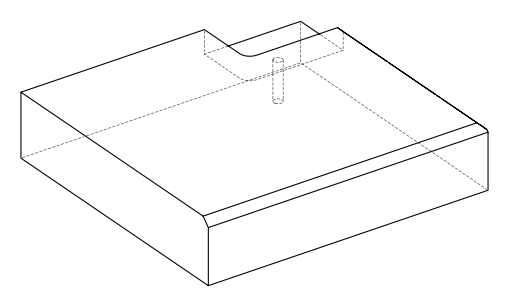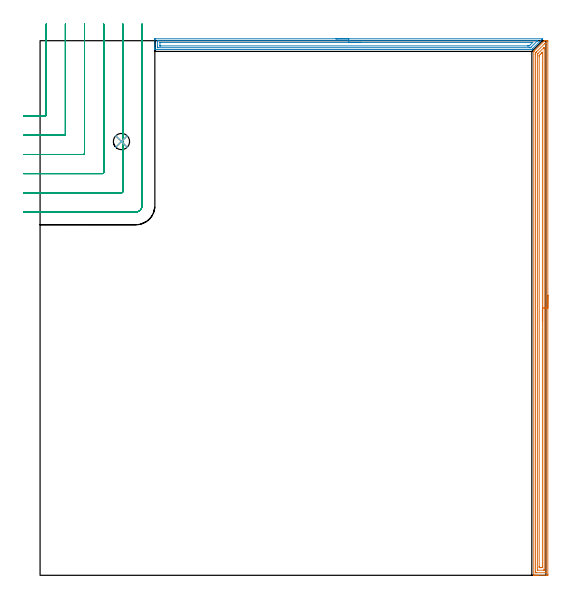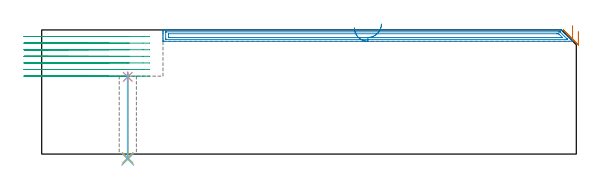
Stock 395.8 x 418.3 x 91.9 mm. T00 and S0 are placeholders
(PLAN: 6 operations, 4 tool changes, 36.6 min)
(1 AREA_MILL | FG_CHAMFER_SURFACE | UGT0205_001 | 13.55 min | 25294 mm3)
(2 AREA_MILL_1 | FG_CHAMFER_SURFACE_1 | UGT0205_001 | 7.43 min | 10682 mm3)
(3 MILL_CORNER_NOTCH_RECTANGULAR | CORNER_NOTCH_RECTANGULAR | UGT0201_094 | Follow Part, ap 5, ae 75% | 15.05 min | 440496 mm3)
(4 SPOT_DRILL | STEP1HOLE | NXT0321_9005460120000 | 0.04 min | 1 mm3)
(5 DRILL_THROUGH_HOLE_INTO_CENTER | STEP1HOLE | NXT0301_042 | 0.26 min | 2270 mm3)
(6 DRILL_TO_ENLARGE_THROUGH_HOLE | STEP1HOLE | NXT0301_098 | 0.26 min | 5019 mm3)
(TOOL UGT0205_001 | Chamfer Mill 20 x 3 x 45 deg. | D20 FL50 Z2)
(TOOL UGT0201_094 | End mill 20 mm | D20 FL38 Z4)
(TOOL NXT0321_9005460120000 | NC Spot Drill, 142deg, 12mm, Carbide, Uncoated | D12 PA142 FL30 Z2)
(TOOL NXT0301_042 | Carbide Drill 7.1mm [860.1-0710-057A1-MM 2214] | D7.1 PA140 FL85 Z2)
(TOOL NXT0301_098 | Carbide Drill 12.7mm [860.1-1270-038A1-MM 2214] | D12.7 PA140 FL60 Z2)
(OP 1 AREA_MILL)
G17 G21 G94 G90
T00 M6
G54
G17 G0 G90 X397.3 Y219.15 S1061 M3
G43 Z101.9 H0
Z90.9
G94 G1 Y219.112 Z90.028 F250.
Y218.998 Z89.164
Y218.809 Z88.312
Y218.547 Z87.48
Y218.213 Z86.674
Y217.81 Z85.9
Y217.342 Z85.164
Y216.81 Z84.472
Y216.221 Z83.829
Y215.578 Z83.24
Y214.886 Z82.709
Y214.15 Z82.24
Y213.376 Z81.837
Y212.57 Z81.503
Y211.738 Z81.241
Y210.886 Z81.052
Y210.022 Z80.938
Y209.15 Z80.9
Y0.911
X397.299 Y0.614 Z80.901
X397.294 Y0.024 Z80.904
X397.292 Y0.007 Z80.906
X396.705 Y0. Z81.493
X389.571 Z88.624
X389.014 Z89.183
X388.679 Z89.517
X388.122 Z90.074
X387.787 Z90.408
X387.117 Z91.082
X386.747 Z91.452
X386.355 Y0.003 Z91.836
X386.305 Y0.006 Z91.885
X386.302 Y0.007 Z91.888
X386.3 Y0.168 Z91.9
Y409.648
X386.304 Y409.895 Z91.889
X386.411 Y410.011 Z91.788
X394.382 Y417.983 Z83.815
X394.475 Y418.077 Z83.721
X394.699 Y418.299 Z83.499
X394.978 Y418.3 Z83.221
X395.813 Z82.382
X397.039 Z81.157
X397.291 Y418.298 Z80.905
X397.3 Y417.834 Z80.9
Y209.15
X395.886 Z82.314
Y2.328
X395.879 Y2.018 Z82.321
X395.861 Y2.01 Z82.339
X395.813 Y2.008 Z82.387
X395.32 Y2.001 Z82.88
X388.186 Z90.014
X387.787 Y2.007 Z90.413
X387.732 Y2.01 Z90.468
X387.721 Y2.014 Z90.479
X387.718 Y2.084 Z90.482
X387.716 Y2.181 Z90.484
X387.714 Y2.474 Z90.486
Y407.935
X387.719 Y408.755 Z90.481
X387.72 Y408.822 Z90.48
X387.732 Y408.871 Z90.468
X387.787 Y408.93 Z90.413
X388.143 Y409.291 Z90.057
X388.497 Y409.648 Z89.703
X394.749 Y415.899 Z83.451
X394.836 Y415.984 Z83.364
X394.921 Y416.064 Z83.279
X395.169 Y416.29 Z83.031
X395.417 Y416.296 Z82.783
X395.813 Y416.293 Z82.387
X395.868 Y416.29 Z82.332
X395.879 Y416.286 Z82.321
X395.882 Y416.216 Z82.318
X395.884 Y416.119 Z82.316
X395.885 Y415.973 Z82.315
X395.886 Y415.899 Z82.314
Y209.15
X394.472 Z83.728
X394.471 Y4.187 Z83.729
X394.47 Y4.076 Z83.73
X394.467 Y4.022 Z83.733
X394.466 Y4.015 Z83.734
X394.454 Y4.01 Z83.746
X394.402 Y4.006 Z83.798
X394.215 Y4.001 Z83.985
X389.384 Z88.816
X389.26 Y4.002 Z88.94
X389.161 Y4.007 Z89.039
X389.134 Y4.01 Z89.066
X389.133 Y4.016 Z89.067
X389.131 Y4.039 Z89.069
X389.129 Y4.187 Z89.071
Y407.411
Y407.637
X389.132 Y407.749 Z89.068
X389.135 Y407.804 Z89.065
X389.139 Y407.828 Z89.061
X389.166 Y407.862 Z89.034
X389.366 Y408.066 Z88.834
X389.571 Y408.272 Z88.629
X394.029 Y412.729 Z84.171
X394.277 Y412.972 Z83.923
X394.451 Y413.14 Z83.749
X394.464 Y412.937 Z83.736
X394.468 Y412.781 Z83.732
X394.47 Y412.327 Z83.73
X394.471 Y411.884 Z83.729
X394.472 Y209.15 Z83.728
X393.057 Z85.143
Y6.866
X393.051 Y6.059 Z85.149
X393.05 Y6.01 Z85.15
X393.002 Y6.007 Z85.198
X392.894 Y6.003 Z85.306
X392.678 Y6.001 Z85.522
X392.246 Y6. Z85.954
X391.354 Z86.846
X390.91 Y6.001 Z87.29
X390.701 Y6.003 Z87.499
X390.598 Y6.007 Z87.602
X390.552 Y6.01 Z87.648
X390.55 Y6.045 Z87.65
X390.543 Y6.785 Z87.657
Y6.866
Y406.076
X390.545 Y406.482 Z87.655
X390.547 Y406.685 Z87.653
X390.55 Y406.782 Z87.65
X390.596 Y406.835 Z87.604
X390.72 Y406.969 Z87.48
X391.482 Y407.734 Z86.718
X392.503 Y408.755 Z85.697
X392.677 Y408.927 Z85.523
X392.823 Y409.07 Z85.377
X393.037 Y409.276 Z85.163
X393.051 Y409.285 Z85.149
X393.052 Y409.234 Z85.148
X393.055 Y409.101 Z85.145
X393.057 Y408.835 Z85.143
Y408.755
Y209.15
Y208.278 Z85.181
Y207.414 Z85.295
Y206.562 Z85.483
Y205.73 Z85.746
Y204.924 Z86.08
Y204.15 Z86.482
Y203.414 Z86.951
Y202.722 Z87.482
Y202.079 Z88.072
Y201.49 Z88.715
Y200.958 Z89.407
Y200.49 Z90.143
Y200.087 Z90.917
Y199.753 Z91.722
Y199.491 Z92.555
Y199.302 Z93.406
Y199.188 Z94.271
Y199.15 Z95.143
G0 Z101.9
M5
M2
(OP 2 AREA_MILL_1)
G17 G21 G94 G90
T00 M6
G54
G17 G0 G90 X231.5 Y419.8 S1061 M3
G43 Z101.9 H0
Z93.5
G94 G1 X231.538 Z92.628 F250.
X231.652 Z91.764
X231.841 Z90.912
X232.103 Z90.08
X232.437 Z89.274
X232.84 Z88.5
X233.308 Z87.764
X233.84 Z87.072
X234.429 Z86.429
X235.072 Z85.84
X235.764 Z85.308
X236.5 Z84.84
X237.274 Z84.437
X238.08 Z84.103
X238.912 Z83.841
X239.764 Z83.652
X240.628 Z83.538
X241.5 Z83.5
X393.109
X393.17 Y419.795 Z83.503
X393.181 Y419.793 Z83.505
X393.17 Y419.769 Z83.529
X390.792 Y417.391 Z85.908
X385.219 Y411.819 Z91.481
X384.942 Y411.542 Z91.755
X384.803 Y411.405 Z91.891
X384.528 Y411.4 Z91.9
X89.979
X89.81 Y411.403 Z91.888
X89.807 Y411.469 Z91.823
X89.8 Y411.901 Z91.399
Y412.202 Z91.098
Y412.918 Z90.377
Y414.171 Z89.126
Y415.598 Z87.698
Y419.175 Z84.122
X89.802 Y419.797 Z83.501
X89.804 Y419.798 Z83.5
X90.426 Y419.8
X241.5
Y418.386 Z84.914
X388.998 Y418.385 Z84.915
X389.102 Y418.383 Z84.917
X389.295 Y418.379 Z84.921
X389.221 Y418.281 Z85.019
X389.113 Y418.167 Z85.133
X388.998 Y418.049 Z85.251
X384.198 Y413.249 Z90.051
X383.866 Y412.918 Z90.382
X383.785 Y412.844 Z90.456
X383.763 Y412.825 Z90.475
X383.733 Y412.821 Z90.479
X383.635 Y412.818 Z90.482
X382.845 Y412.814 Z90.486
X382.741
X92.214 Y412.815 Z90.485
X92.11 Y412.816 Z90.484
X91.902 Y412.821 Z90.479
X91.809 Y412.829 Z90.471
X91.806 Y412.86 Z90.44
X91.804 Y412.918 Z90.382
X91.8 Y413.332 Z89.968
X91.801 Y417.8 Z85.5
X91.808 Y418.281 Z85.019
X91.81 Y418.378 Z84.922
X92.005 Y418.383 Z84.917
X92.11 Y418.385 Z84.915
X241.5 Y418.386 Z84.914
Y416.972 Z86.328
X385.16 Y416.971 Z86.329
X385.422 Y416.97 Z86.33
X385.447 Y416.968 Z86.332
X385.452 Y416.966 Z86.334
Y416.96 Z86.34
X385.445 Y416.947 Z86.353
X385.439 Y416.938 Z86.362
X385.422 Y416.922 Z86.379
X383.206 Y414.706 Z88.594
X382.972 Y414.475 Z88.825
X382.741 Y414.247 Z89.053
X382.318 Y414.235 Z89.065
X381.847 Y414.231 Z89.069
X381.43 Y414.229 Z89.071
X94.002
X93.843 Y414.231 Z89.069
X93.817 Y414.232 Z89.068
X93.81 Y414.234 Z89.066
X93.807 Y414.263 Z89.037
X93.802 Y414.37 Z88.93
X93.801 Y414.504 Z88.796
X93.8 Y414.706 Z88.594
X93.801 Y416.695 Z86.605
X93.806 Y416.897 Z86.403
X93.81 Y416.954 Z86.346
X93.815 Y416.966 Z86.334
X93.824 Y416.967 Z86.333
X93.882 Y416.97 Z86.33
X94.002 Y416.971 Z86.329
X94.418 Y416.972 Z86.328
X241.5
X242.372 Z86.367
X243.236 Z86.48
X244.088 Z86.669
X244.92 Z86.932
X245.726 Z87.265
X246.5 Z87.668
X247.236 Z88.137
X247.928 Z88.668
X248.571 Z89.257
X249.16 Z89.901
X249.692 Z90.593
X250.16 Z91.328
X250.563 Z92.102
X250.897 Z92.908
X251.159 Z93.74
X251.348 Z94.592
X251.462 Z95.457
X251.5 Z96.328
G0 Z101.9
M5
M2
(OP 3 MILL_CORNER_NOTCH_RECTANGULAR)
G17 G21 G94 G90
T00 M6
G54
G17 G0 G90 X-13. Y359.3 S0 M3
G43 Z101.9 H0
Z87.014
G94 G1 X-10. F250.
X3.807 F500.
G3 X4.8 Y360.293 R1.
G1 Y428.3
Y431.3 F250.
G0 Z101.9
X-13. Y344.3
Z87.014
G1 X-10.
X18.806 F500.
G3 X19.8 Y345.294 R1.
G1 Y428.3
Y431.3 F250.
G0 Z101.9
X-13. Y329.3
Z87.014
G1 X-10.
X33.806 F500.
G3 X34.8 Y330.294 R1.
G1 Y428.3
Y431.3 F250.
G0 Z101.9
X-13. Y314.3
Z87.014
G1 X-10.
X48.805 F500.
G3 X49.8 Y315.295 R1.
G1 Y428.3
Y431.3 F250.
G0 Z101.9
X-13. Y299.3
Z87.014
G1 X-10.
X63.805 F500.
G3 X64.8 Y300.295 R1.
G1 Y428.3
Y431.3 F250.
G0 Z101.9
X-13. Y284.3
Z87.014
G1 X-10.
X75. F500.
G3 X79.8 Y289.1 R4.8
G1 Y428.3
Y431.3 F250.
G0 Z101.9
X-13. Y359.3
Z82.129
G1 X-10.
X3.807 F500.
G3 X4.8 Y360.293 R1.
G1 Y428.3
Y431.3 F250.
G0 Z101.9
X-13. Y344.3
Z82.129
G1 X-10.
X18.806 F500.
G3 X19.8 Y345.294 R1.
G1 Y428.3
Y431.3 F250.
G0 Z101.9
X-13. Y329.3
Z82.129
G1 X-10.
X33.806 F500.
G3 X34.8 Y330.294 R1.
G1 Y428.3
Y431.3 F250.
G0 Z101.9
X-13. Y314.3
Z82.129
G1 X-10.
X48.805 F500.
G3 X49.8 Y315.295 R1.
G1 Y428.3
Y431.3 F250.
G0 Z101.9
X-13. Y299.3
Z82.129
G1 X-10.
X63.805 F500.
G3 X64.8 Y300.295 R1.
G1 Y428.3
Y431.3 F250.
G0 Z101.9
X-13. Y284.3
Z82.129
G1 X-10.
X75. F500.
G3 X79.8 Y289.1 R4.8
G1 Y428.3
Y431.3 F250.
G0 Z101.9
X-13. Y359.3
Z77.243
G1 X-10.
X3.807 F500.
G3 X4.8 Y360.293 R1.
G1 Y428.3
Y431.3 F250.
G0 Z101.9
X-13. Y344.3
Z77.243
G1 X-10.
X18.806 F500.
G3 X19.8 Y345.294 R1.
G1 Y428.3
Y431.3 F250.
G0 Z101.9
X-13. Y329.3
Z77.243
G1 X-10.
X33.806 F500.
G3 X34.8 Y330.294 R1.
G1 Y428.3
Y431.3 F250.
G0 Z101.9
X-13. Y314.3
Z77.243
G1 X-10.
X48.805 F500.
G3 X49.8 Y315.295 R1.
G1 Y428.3
Y431.3 F250.
G0 Z101.9
X-13. Y299.3
Z77.243
G1 X-10.
X63.805 F500.
G3 X64.8 Y300.295 R1.
G1 Y428.3
Y431.3 F250.
G0 Z101.9
X-13. Y284.3
Z77.243
G1 X-10.
X75. F500.
G3 X79.8 Y289.1 R4.8
G1 Y428.3
Y431.3 F250.
G0 Z101.9
X-13. Y359.3
Z72.357
G1 X-10.
X3.807 F500.
G3 X4.8 Y360.293 R1.
G1 Y428.3
Y431.3 F250.
G0 Z101.9
X-13. Y344.3
Z72.357
G1 X-10.
X18.806 F500.
G3 X19.8 Y345.294 R1.
G1 Y428.3
Y431.3 F250.
G0 Z101.9
X-13. Y329.3
Z72.357
G1 X-10.
X33.806 F500.
G3 X34.8 Y330.294 R1.
G1 Y428.3
Y431.3 F250.
G0 Z101.9
X-13. Y314.3
Z72.357
G1 X-10.
X48.805 F500.
G3 X49.8 Y315.295 R1.
G1 Y428.3
Y431.3 F250.
G0 Z101.9
X-13. Y299.3
Z72.357
G1 X-10.
X63.805 F500.
G3 X64.8 Y300.295 R1.
G1 Y428.3
Y431.3 F250.
G0 Z101.9
X-13. Y284.3
Z72.357
G1 X-10.
X75. F500.
G3 X79.8 Y289.1 R4.8
G1 Y428.3
Y431.3 F250.
G0 Z101.9
X-13. Y359.3
Z67.471
G1 X-10.
X3.807 F500.
G3 X4.8 Y360.293 R1.
G1 Y428.3
Y431.3 F250.
G0 Z101.9
X-13. Y344.3
Z67.471
G1 X-10.
X18.806 F500.
G3 X19.8 Y345.294 R1.
G1 Y428.3
Y431.3 F250.
G0 Z101.9
X-13. Y329.3
Z67.471
G1 X-10.
X33.806 F500.
G3 X34.8 Y330.294 R1.
G1 Y428.3
Y431.3 F250.
G0 Z101.9
X-13. Y314.3
Z67.471
G1 X-10.
X48.805 F500.
G3 X49.8 Y315.295 R1.
G1 Y428.3
Y431.3 F250.
G0 Z101.9
X-13. Y299.3
Z67.471
G1 X-10.
X63.805 F500.
G3 X64.8 Y300.295 R1.
G1 Y428.3
Y431.3 F250.
G0 Z101.9
X-13. Y284.3
Z67.471
G1 X-10.
X75. F500.
G3 X79.8 Y289.1 R4.8
G1 Y428.3
Y431.3 F250.
G0 Z101.9
X-13. Y359.3
Z62.586
G1 X-10.
X3.807 F500.
G3 X4.8 Y360.293 R1.
G1 Y428.3
Y431.3 F250.
G0 Z101.9
X-13. Y344.3
Z62.586
G1 X-10.
X18.806 F500.
G3 X19.8 Y345.294 R1.
G1 Y428.3
Y431.3 F250.
G0 Z101.9
X-13. Y329.3
Z62.586
G1 X-10.
X33.806 F500.
G3 X34.8 Y330.294 R1.
G1 Y428.3
Y431.3 F250.
G0 Z101.9
X-13. Y314.3
Z62.586
G1 X-10.
X48.805 F500.
G3 X49.8 Y315.295 R1.
G1 Y428.3
Y431.3 F250.
G0 Z101.9
X-13. Y299.3
Z62.586
G1 X-10.
X63.805 F500.
G3 X64.8 Y300.295 R1.
G1 Y428.3
Y431.3 F250.
G0 Z101.9
X-13. Y284.3
Z62.586
G1 X-10.
X75. F500.
G3 X79.8 Y289.1 R4.8
G1 Y428.3
Y431.3 F250.
G0 Z101.9
X-13. Y359.3
Z57.7
G1 X-10.
X3.807 F500.
G3 X4.8 Y360.293 R1.
G1 Y428.3
Y431.3 F250.
G0 Z101.9
X-13. Y344.3
Z57.7
G1 X-10.
X18.806 F500.
G3 X19.8 Y345.294 R1.
G1 Y428.3
Y431.3 F250.
G0 Z101.9
X-13. Y329.3
Z57.7
G1 X-10.
X33.806 F500.
G3 X34.8 Y330.294 R1.
G1 Y428.3
Y431.3 F250.
G0 Z101.9
X-13. Y314.3
Z57.7
G1 X-10.
X48.805 F500.
G3 X49.8 Y315.295 R1.
G1 Y428.3
Y431.3 F250.
G0 Z101.9
X-13. Y299.3
Z57.7
G1 X-10.
X63.805 F500.
G3 X64.8 Y300.295 R1.
G1 Y428.3
Y431.3 F250.
G0 Z101.9
X-13. Y284.3
Z57.7
G1 X-10.
X75. F500.
G3 X79.8 Y289.1 R4.8
G1 Y428.3
Y431.3 F250.
G0 Z101.9
M5
M2
(OP 4 SPOT_DRILL)
G17 G21 G94 G90
T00 M6
G54
G17 G0 G90 X63.7 Y339.4 S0 M3
G43 Z101.9 H0
G94 G81 G98 Z57.153 F250. R60.7
G80
M5
M2
(OP 5 DRILL_THROUGH_HOLE_INTO_CENTER)
G17 G21 G94 G90
T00 M6
G54
G17 G0 G90 X63.7 Y339.4 S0 M3
G43 Z101.9 H1
G94 G73 G98 Z-2.792 F250. Q6.721 R59.7
G80
M5
M2
(OP 6 DRILL_TO_ENLARGE_THROUGH_HOLE)
G17 G21 G94 G90
T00 M6
G54
G17 G0 G90 X63.7 Y339.4 S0 M3
G43 Z101.9 H1
G94 G73 G98 Z-3.811 F250. Q12.302 R59.7
G80
M5
M2
